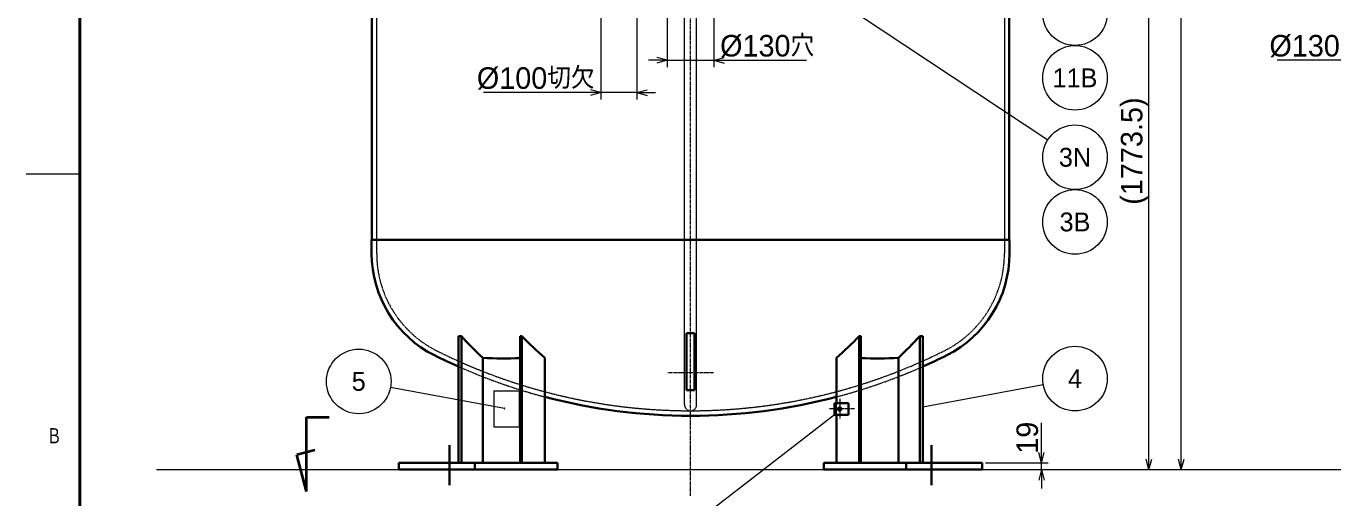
# Model space of a CAD drawing. Header units: millimetres. Extents: x -136 to 8579, y -139 to 6011.
# Drawn here: x -136 to 3506, y 2034 to 3347 of the extents above; entities that cross this region are included whole.
import ezdxf
from ezdxf.enums import TextEntityAlignment as Align

# ---------------------------------------------------------------- set-up
doc = ezdxf.new("R2010")
doc.units = ezdxf.units.MM
doc.header["$LTSCALE"] = 0.5
doc.linetypes.add('CENTER2', pattern=[28.575, 19.05, -3.175, 3.175, -3.175])
doc.linetypes.add('HIDDEN2', pattern=[4.7625, 3.175, -1.5875])
doc.layers.get('Defpoints').update_dxf_attribs({"color": 151})
for name, color, linetype, lineweight in [('Center', 2, 'CENTER2', 9), ('Hidden', 7, 'HIDDEN2', 9), ('Item', 7, 'Continuous', 9), ('Line', 3, 'Continuous', 30), ('Size', 40, 'Continuous', 30), ('Text', 7, 'Continuous', 30)]:
    doc.layers.add(name, color=color, linetype=linetype, lineweight=lineweight)
doc.styles.get("Standard").update_dxf_attribs({"font": 'exthalf2.shx', "bigfont": 'extfont2.shx'})
doc.dimstyles.new('設計', dxfattribs={"dimtxt": 4, "dimasz": 0.001, "dimexe": 1.25, "dimexo": 0.625, "dimtad": 1, "dimdsep": 46, "dimtxsty": 'Standard', "dimblk": '30a', "dimcen": 0, "dimadec": 0, "dimazin": 0, "dimtfac": 1, "dimtofl": 0, "dimtmove": 0, "dimatfit": 3, "dimldrblk": '30a', "dimfxl": 1, "dimlwd": 9, "dimlwe": 9, "dimarcsym": 0})

# ---------------------------------------------------------------- blocks, each defined once
blk = doc.blocks.new('30a')
at = {"color": 0, "linetype": 'ByBlock', "lineweight": -2}
for q in [(-3500, 0), (-1932, 518), (-1932, -518)]:
    blk.add_line((0, 0), q, dxfattribs=at)
blk = doc.blocks.new('*D52')
at = {"layer": 'Defpoints', "color": 0, "transparency": 16777216}
for p in [(1650.7, 3406), (1780.7, 3406), (1780.7, 3252)]:
    blk.add_point(p, dxfattribs=at)
at = {"layer": 'Size', "color": 0, "lineweight": 9, "transparency": 16777216}
for p, q in [((1650.7, 3396.6), (1650.7, 3233.3)), ((1780.7, 3396.6), (1780.7, 3233.3)), ((1650.7, 3252), (1780.7, 3252)), ((1650.7, 3252), (1650.7, 3252)), ((1650.7, 3252), (1650.7, 3252)), ((1780.7, 3252), (2038.6, 3252)), ((1780.7, 3252), (1780.8, 3252)), ((1780.7, 3252), (1780.7, 3252))]:
    blk.add_line(p, q, dxfattribs=at)
at = {"layer": 'Size', "color": 0, "lineweight": 9, "transparency": 16777216, "xscale": 0.015, "yscale": 0.015, "zscale": 0.015}
blk.add_blockref('30a', (1650.7, 3252), dxfattribs=at)
at = {"layer": 'Size', "color": 0, "lineweight": 9, "transparency": 16777216, "xscale": 0.015, "yscale": 0.015, "zscale": 0.015, "rotation": 180}
blk.add_blockref('30a', (1780.7, 3252), dxfattribs=at)
at = {"layer": 'Size', "color": 0, "transparency": 16777216, "insert": (1929.2, 3291.4), "char_height": 60, "attachment_point": 5}
blk.add_mtext('%%C130穴', dxfattribs=at)
blk = doc.blocks.new('*D53')
at = {"layer": 'Defpoints', "color": 0, "transparency": 16777216}
for p in [(1465.7, 3406), (1565.7, 3406), (1565.7, 3162)]:
    blk.add_point(p, dxfattribs=at)
at = {"layer": 'Size', "color": 0, "lineweight": 9, "transparency": 16777216}
for p, q in [((1465.7, 3396.6), (1465.7, 3143.3)), ((1565.7, 3396.6), (1565.7, 3143.3)), ((1465.7, 3162), (1138.8, 3162)), ((1565.7, 3162), (1465.7, 3162)), ((1465.7, 3162), (1465.7, 3162)), ((1465.7, 3162), (1465.7, 3162)), ((1565.7, 3162), (1565.8, 3162)), ((1565.7, 3162), (1565.7, 3162))]:
    blk.add_line(p, q, dxfattribs=at)
at = {"layer": 'Size', "color": 0, "lineweight": 9, "transparency": 16777216, "xscale": 0.015, "yscale": 0.015, "zscale": 0.015}
blk.add_blockref('30a', (1465.7, 3162), dxfattribs=at)
at = {"layer": 'Size', "color": 0, "lineweight": 9, "transparency": 16777216, "xscale": 0.015, "yscale": 0.015, "zscale": 0.015, "rotation": 180}
blk.add_blockref('30a', (1565.7, 3162), dxfattribs=at)
at = {"layer": 'Size', "color": 0, "transparency": 16777216, "insert": (1284.2, 3201.4), "char_height": 60, "attachment_point": 5}
blk.add_mtext('%%C100切欠', dxfattribs=at)
blk = doc.blocks.new('*D54')
at = {"layer": 'Defpoints', "color": 0, "transparency": 16777216}
for p in [(2735.7, 3886), (2993.6, 3886), (2528.9, 2112.5)]:
    blk.add_point(p, dxfattribs=at)
at = {"layer": 'Size', "color": 0, "lineweight": 9, "transparency": 16777216}
for p, q in [((2745, 3886), (3012.3, 3886)), ((2993.6, 2112.5), (2993.6, 3886))]:
    blk.add_line(p, q, dxfattribs=at)
at = {"layer": 'Size', "color": 0, "lineweight": 9, "transparency": 16777216, "xscale": 0.015, "yscale": 0.015, "zscale": 0.015}
for p, rotation in [((2993.6, 3886), 90), ((2993.6, 2112.5), 270)]:
    blk.add_blockref('30a', p, dxfattribs=dict(at, rotation=rotation))
at = {"layer": 'Size', "color": 0, "transparency": 16777216, "insert": (2954.2, 2999.3), "char_height": 60, "attachment_point": 5, "rotation": 90}
blk.add_mtext('(1773.5)', dxfattribs=at)
blk = doc.blocks.new('*D55')
at = {"layer": 'Defpoints', "color": 0, "transparency": 16777216}
for p in [(1943, 5623.3), (3083.5, 5623.3), (2528.9, 2112.5)]:
    blk.add_point(p, dxfattribs=at)
at = {"layer": 'Size', "color": 0, "lineweight": 9, "transparency": 16777216}
for p, q in [((1952.4, 5623.3), (3102.3, 5623.3)), ((3083.5, 2112.5), (3083.5, 5623.3))]:
    blk.add_line(p, q, dxfattribs=at)
at = {"layer": 'Size', "color": 0, "lineweight": 9, "transparency": 16777216, "xscale": 0.015, "yscale": 0.015, "zscale": 0.015}
for p, rotation in [((3083.5, 5623.3), 90), ((3083.5, 2112.5), 270)]:
    blk.add_blockref('30a', p, dxfattribs=dict(at, rotation=rotation))
at = {"layer": 'Size', "color": 0, "transparency": 16777216, "insert": (3044.1, 3867.9), "char_height": 60, "attachment_point": 5, "rotation": 90}
blk.add_mtext('(3511)', dxfattribs=at)
blk = doc.blocks.new('*D58')
at = {"layer": 'Defpoints', "color": 0, "transparency": 16777216}
for p in [(2528.9, 2131.5), (2694, 2131.5), (2528.9, 2112.5)]:
    blk.add_point(p, dxfattribs=at)
at = {"layer": 'Size', "color": 0, "lineweight": 9, "transparency": 16777216}
for p, q in [((2694, 2131.5), (2694, 2242.7)), ((2538.3, 2131.5), (2712.8, 2131.5)), ((2694, 2112.5), (2694, 2131.5)), ((2694, 2131.5), (2694, 2131.5)), ((2694, 2131.5), (2694, 2131.5)), ((2694, 2112.5), (2694, 2112.5)), ((2694, 2112.5), (2694, 2112.5))]:
    blk.add_line(p, q, dxfattribs=at)
at = {"layer": 'Size', "color": 0, "lineweight": 9, "transparency": 16777216, "xscale": 0.015, "yscale": 0.015, "zscale": 0.015}
for p, rotation in [((2694, 2131.5), 270), ((2694, 2112.5), 90)]:
    blk.add_blockref('30a', p, dxfattribs=dict(at, rotation=rotation))
at = {"layer": 'Size', "color": 0, "transparency": 16777216, "insert": (2654.6, 2201.3), "char_height": 60, "attachment_point": 5, "rotation": 90}
blk.add_mtext('19', dxfattribs=at)
blk = doc.blocks.new('dot')
at = {"linetype": 'ByBlock', "lineweight": -2}
h = blk.add_hatch(color=0, dxfattribs=at)
edge = h.paths.add_edge_path()
edge.add_arc((0, 0), 250, 0, 360)
at = {"color": 0, "linetype": 'ByBlock', "lineweight": -2}
blk.add_circle((0, 0), 250, dxfattribs=at)
blk = doc.blocks.new('*D59')
at = {"layer": 'Defpoints', "color": 0, "transparency": 16777216}
for p in [(3608.3, 3406), (3738.3, 3406), (3738.3, 3252)]:
    blk.add_point(p, dxfattribs=at)
at = {"layer": 'Size', "color": 0, "lineweight": 9, "transparency": 16777216}
for p, q in [((3608.3, 3396.6), (3608.3, 3233.3)), ((3738.3, 3396.6), (3738.3, 3233.3)), ((3608.3, 3252), (3351.1, 3252)), ((3738.3, 3252), (3608.3, 3252)), ((3608.3, 3252), (3608.3, 3252)), ((3608.3, 3252), (3608.3, 3252)), ((3738.3, 3252), (3738.3, 3252)), ((3738.3, 3252), (3738.3, 3252))]:
    blk.add_line(p, q, dxfattribs=at)
at = {"layer": 'Size', "color": 0, "lineweight": 9, "transparency": 16777216, "xscale": 0.015, "yscale": 0.015, "zscale": 0.015}
blk.add_blockref('30a', (3608.3, 3252), dxfattribs=at)
at = {"layer": 'Size', "color": 0, "lineweight": 9, "transparency": 16777216, "xscale": 0.015, "yscale": 0.015, "zscale": 0.015, "rotation": 180}
blk.add_blockref('30a', (3738.3, 3252), dxfattribs=at)
at = {"layer": 'Size', "color": 0, "transparency": 16777216, "insert": (3460.5, 3291.4), "char_height": 60, "attachment_point": 5}
blk.add_mtext('%%C130穴', dxfattribs=at)

msp = doc.modelspace()

# ---------------------------------------------------------------- linework, layer by layer
at = {"color": 4, "linetype": 'Continuous', "lineweight": 40}
msp.add_line((13.60817, 5861.35569), (13.60817, 11.35569), dxfattribs=at)
at = {"color": 4, "linetype": 'Continuous', "lineweight": 9}
msp.add_line((-136.39183, 2936.35569), (13.60817, 2936.35569), dxfattribs=at)
at = {"layer": 'Center', "color": 2}
for p, q in [((1715.73081, 2039.50549), (1715.73081, 5615.64992)), ((1779.6688, 2382.06362), (1651.84425, 2382.06362)), ((2131.5096, 2310.09348), (2131.5096, 2252.92134)), ((2172.72607, 2281.50741), (2100.72943, 2281.50741))]:
    msp.add_line(p, q, dxfattribs=at)
at = {"layer": 'Hidden', "color": 3}
for p, q in [((840.73082, 2713.95968), (840.73082, 5058.05513)), ((2590.73081, 3886.00741), (2590.73081, 2713.95968)), ((1698.73081, 2293.50741), (1698.73081, 3650.90755)), ((1732.73081, 2293.50741), (1732.73081, 3650.90755))]:
    msp.add_line(p, q, dxfattribs=at)
at = {"layer": 'Hidden', "color": 2, "lineweight": 30}
for p, q in [((1043.97937, 2069.50741), (1043.97937, 2181.50741)), ((2387.48225, 2069.50741), (2387.48225, 2181.50741))]:
    msp.add_line(p, q, dxfattribs=at)
at = {"layer": 'Hidden', "color": 3}
for centre, radius, start, end in [((1142.95581, 2713.95968), 302.225, 180, 243.432402), ((2288.50581, 2713.95968), 302.225, 296.567598, 0), ((1715.73081, 3859.38241), 1582.875, 243.432402, 296.567598), ((1715.73081, 3859.38241), 1596.875, 246.098343, 255.249298), ((1715.73081, 3859.38241), 1596.875, 284.750702, 293.901657), ((1715.73081, 2293.50741), 17, 180, 0)]:
    msp.add_arc(centre, radius, start, end, dxfattribs=at)
at = {"layer": 'Item', "color": 7, "linetype": 'Continuous', "lineweight": 35}
for p, q in [((645.02225, 2052.10078), (645.02225, 2258.35078)), ((645.02225, 2258.35078), (708.58402, 2258.35078)), ((668.60554, 2167.1239), (617.84626, 2153.523)), ((645.02225, 2052.10078), (617.84626, 2153.523))]:
    msp.add_line(p, q, dxfattribs=at)
at = {"layer": 'Item', "color": 7, "lineweight": 9}
for centre in [(2787.32116, 3383.19355), (2787.32116, 3203.19355), (2787.32116, 2982.07051), (2787.32116, 2802.07051), (790.71975, 2357.99272), (2787.32116, 2365.92089)]:
    msp.add_circle(centre, 90, dxfattribs=at)
at = {"layer": 'Line', "color": 3}
for p, q in [((2604.13081, 5059.5074), (2604.13081, 2752.00741)), ((827.33082, 2752.00741), (827.33082, 5020.0074)), ((826.73082, 2752.00741), (2604.73081, 2752.00741)), ((826.73082, 2752.00741), (826.73082, 2713.95968)), ((2604.73081, 2752.00741), (2604.73081, 2713.95968)), ((1068.72811, 2131.50741), (1068.72811, 2484.15205)), ((1077.04042, 2484.15205), (1068.72811, 2484.15205)), ((1077.04042, 2131.50741), (1077.04042, 2484.15205)), ((1240.71331, 2131.50741), (1240.71331, 2484.15205)), ((1245.50481, 2484.15205), (1240.71331, 2484.15205)), ((1245.50481, 2131.50741), (1245.50481, 2484.15205)), ((1704.73081, 2334.06362), (1704.73081, 2491.98682)), ((1704.73081, 2491.98682), (1726.73081, 2491.98682)), ((1726.73081, 2334.06362), (1726.73081, 2491.98682)), ((2185.95682, 2131.50741), (2185.95682, 2484.15205)), ((2185.95682, 2484.15205), (2190.74832, 2484.15205)), ((2190.74832, 2131.50741), (2190.74832, 2484.15205)), ((2354.42121, 2131.50741), (2354.42121, 2484.15205)), ((2354.42121, 2484.15205), (2362.73352, 2484.15205)), ((2362.73352, 2131.50741), (2362.73352, 2484.15205)), ((1136.28045, 2131.50741), (1136.28045, 2424.109)), ((1309.14442, 2131.50741), (1309.14442, 2424.109)), ((2122.31721, 2297.50741), (2122.31721, 2424.109)), ((2295.18118, 2131.50741), (2295.18118, 2424.109)), ((1726.73081, 2334.06362), (1704.73081, 2334.06362)), ((2156.25834, 2297.50741), (2116.66036, 2297.50741)), ((2116.66036, 2265.50741), (2116.66036, 2297.50741)), ((2120.903, 2265.50741), (2120.903, 2297.50741)), ((2156.25834, 2265.50741), (2156.25834, 2297.50741)), ((2156.25834, 2265.50741), (2116.66036, 2265.50741)), ((2122.31721, 2131.50741), (2122.31721, 2265.50741)), ((1344.49975, 2131.50741), (902.55802, 2131.50741)), ((902.55802, 2131.50741), (902.55802, 2112.50741)), ((1114.69005, 2131.50741), (1114.69005, 2112.50741)), ((1344.49975, 2131.50741), (1344.49975, 2112.50741)), ((2086.96187, 2131.50741), (2086.96187, 2112.50741)), ((2086.96187, 2131.50741), (2528.90361, 2131.50741)), ((2316.77158, 2131.50741), (2316.77158, 2112.50741)), ((2528.90361, 2131.50741), (2528.90361, 2112.50741)), ((1344.49975, 2112.50741), (902.55802, 2112.50741)), ((2528.90361, 2112.50741), (2086.96187, 2112.50741))]:
    msp.add_line(p, q, dxfattribs=at)
at = {"layer": 'Line', "color": 7, "lineweight": 9}
for p, q in [((1167.01595, 2331.50741), (1237.72663, 2331.50741)), ((1167.01595, 2331.50741), (1167.01595, 2231.50741)), ((1237.72663, 2331.50741), (1237.72663, 2231.50741)), ((1167.01595, 2231.50741), (1237.72663, 2231.50741)), ((227.30787, 2112.50741), (6401.90409, 2112.50741))]:
    msp.add_line(p, q, dxfattribs=at)
at = {"layer": 'Line', "color": 3}
msp.add_circle((2131.5096, 2281.50741), 5, dxfattribs=at)
for centre, radius, start, end in [((1142.95581, 2713.95968), 316.225, 180, 243.432402), ((2288.50581, 2713.95968), 316.225, 296.567598, 0), ((1693.95377, 3033.56934), 826.10015, 221.687963, 227.540611), ((1838.84105, 3049.28165), 819.40184, 223.605222, 229.726042), ((1592.62057, 3049.28165), 819.40184, 310.273958, 316.394778), ((1737.50785, 3033.56934), 826.10015, 312.459389, 318.312037), ((1715.73081, 3859.38241), 1596.875, 243.432402, 246.098343), ((1195.66424, 3234.73942), 812.80263, 265.810207, 273.17721), ((2235.79739, 3234.73942), 812.80263, 266.82279, 274.189793), ((1715.73081, 3859.38241), 1596.875, 293.901657, 296.567598), ((1715.73081, 3859.38241), 1596.875, 255.249298, 284.750702)]:
    msp.add_arc(centre, radius, start, end, dxfattribs=at)

# ---------------------------------------------------------------- texts
at = {"color": 4, "lineweight": 30, "width": 1.091891}
msp.add_text('Ｂ', height=48, dxfattribs=at).set_placement((-79.32044, 2181.10569), (-37.39183, 2181.10569), align=Align.FIT)
at = {"layer": 'Text'}
for s, p in [('11B', (2787.32116, 3203.19355)), ('3N', (2787.32116, 2982.07051)), ('3B', (2787.32116, 2802.07051)), ('5', (790.71975, 2357.99272)), ('4', (2787.32116, 2365.92089))]:
    msp.add_text(s, height=52.5, dxfattribs=at).set_placement(p, align=Align.MIDDLE)

# ---------------------------------------------------------------- dimensions: what is measured, and where the dimension line sits
at = {"layer": 'Size'}
for base, p2, override, picture, middle in [((3083.5032, 5623.3074), (1943.03081, 5623.3074), {"dimscale": 15, "dimdec": 0, "dimlfac": 1, "dimpost": '(<>)', "dimse1": 1, "dimse2": 0}, '*D55', (3044.1282, 3867.90741)), ((2993.55014, 3886.00741), (2735.65695, 3886.00741), {"dimscale": 15, "dimlfac": 1, "dimpost": '(<>)', "dimse1": 1, "dimse2": 0}, '*D54', (2954.17514, 2999.25741))]:
    dim = msp.add_linear_dim(base=base, p1=(2528.90361, 2112.50741), p2=p2, angle=90, dimstyle='設計', override=override, dxfattribs=at)
    dim.commit()
    dim.dimension.update_dxf_attribs({"geometry": picture, "text_midpoint": middle})
for base, p1, p2, override, picture, middle in [((1565.73081, 3162.04354), (1465.73081, 3406.00741), (1565.73081, 3406.00741), {"dimscale": 15, "dimlfac": 1, "dimpost": '%%C<>切欠'}, '*D53', (1284.21653, 3162.04354)), ((1780.73081, 3252.04354), (1650.73081, 3406.00741), (1780.73081, 3406.00741), {"dimscale": 15, "dimlfac": 1, "dimpost": '%%C<>穴'}, '*D52', (1929.22367, 3252.04354)), ((3738.31872, 3252.04354), (3608.31872, 3406.00741), (3738.31872, 3406.00741), {"dimscale": 15, "dimlfac": 1, "dimpost": '%%C<>穴'}, '*D59', (3460.48199, 3252.04354))]:
    dim = msp.add_linear_dim(base=base, p1=p1, p2=p2, dimstyle='設計', override=override, dxfattribs=at)
    dim.commit()
    dim.dimension.update_dxf_attribs({"geometry": picture, "text_midpoint": middle, "dimtype": 160})
dim = msp.add_linear_dim(base=(2694.00111, 2131.50741), p1=(2528.90361, 2112.50741), p2=(2528.90361, 2131.50741), angle=90, dimstyle='設計', override={"dimscale": 15, "dimlfac": 1, "dimse1": 1}, dxfattribs=at)
dim.commit()
dim.dimension.update_dxf_attribs({"geometry": '*D58', "text_midpoint": (2694.00111, 2201.32322), "dimtype": 160})

# ---------------------------------------------------------------- leaders
at = {"layer": 'Item', "color": 7}
for points, override in [([(1749.82583, 3667.07252), (2711.36718, 3030.35088)], {"dimscale": 1.053864, "dimgap": 0.625, "dimtad": 1, "dimclrd": 7}), ([(1196.85542, 2282.69627), (879.21177, 2341.58654)], {"dimscale": 1.053864, "dimgap": 0.625, "dimtad": 1, "dimclrd": 7, "dimldrblk": 'dot'}), ([(2362.73352, 2287.2035), (2698.82914, 2349.51471)], {"dimscale": 1.053864, "dimgap": 0.625, "dimtad": 1, "dimclrd": 7})]:
    msp.add_leader(points, dimstyle='設計', override=override, dxfattribs=at)
at = {"layer": 'Size', "annotation_type": 0, "has_hookline": 1, "hookline_direction": 1, "text_width": 344}
msp.add_leader([(2116.66036, 2265.50741), (1697.79742, 1941.871), (1697.79636, 1941.871)], dimstyle='設計', override={"dimscale": 1.053864, "dimgap": 0.625, "dimtad": 1}, dxfattribs=at)

doc.saveas('drawing.dxf')
